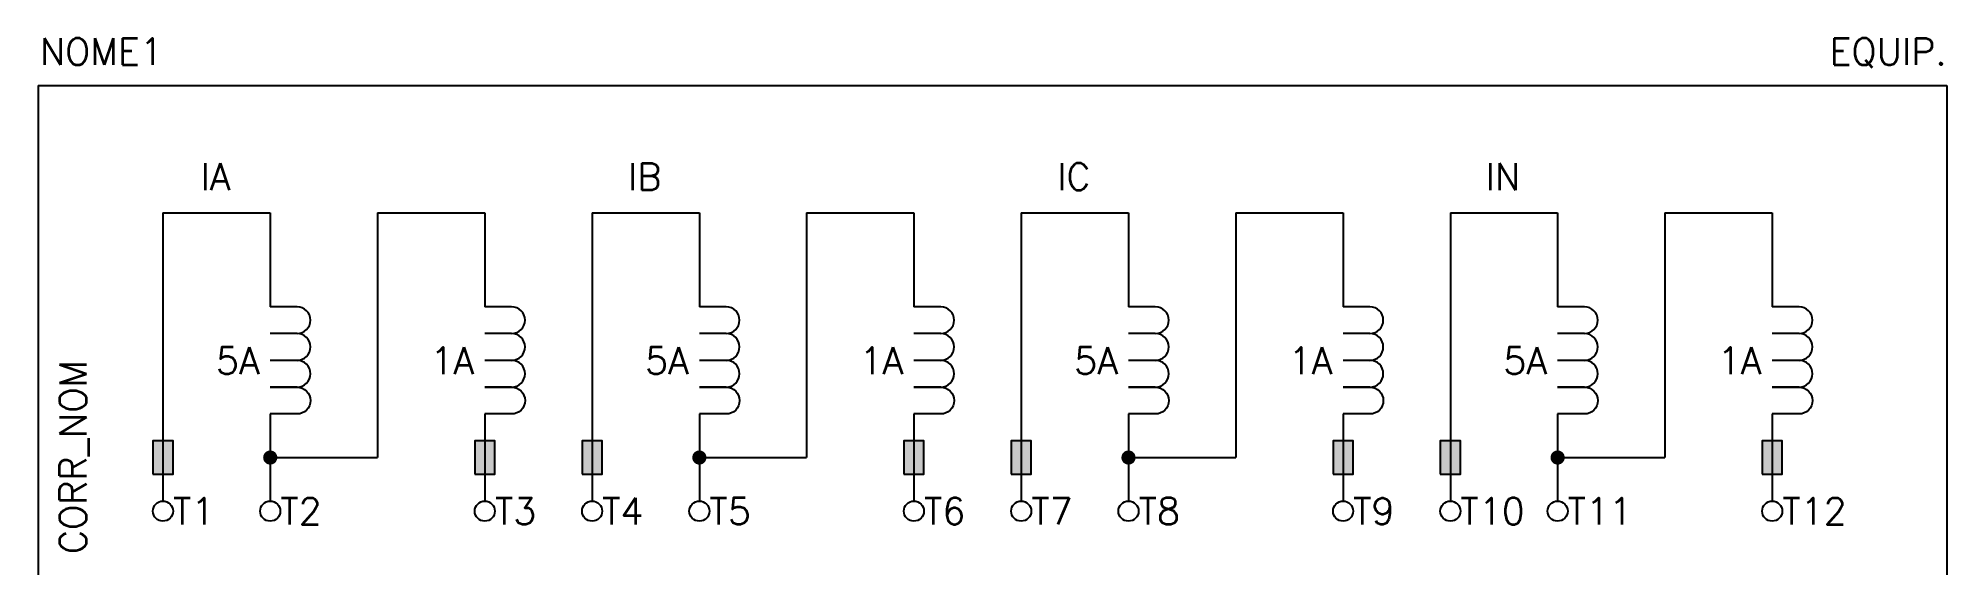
# Model space of a CAD drawing. Extents: x 390 to 532, y 246 to 286.
import ezdxf
from ezdxf.enums import TextEntityAlignment as Align

# ---------------------------------------------------------------- set-up
doc = ezdxf.new("R2010")
doc.units = 0
doc.header["$MEASUREMENT"] = 0
doc.layers.get('0').update_dxf_attribs({"linetype": 'CONTINUOUS'})
doc.styles.add('ROMANS', font='romans')

# ---------------------------------------------------------------- blocks, each defined once
blk = doc.blocks.new('BORN2')
at = {"const_width": 1}
blk.add_lwpolyline([(-0.5, 0, 1), (0.5, 0, 1)], format="xyb", close=True, dxfattribs=at)
blk = doc.blocks.new('RETANG')
at = {"color": 0}
blk.add_lwpolyline([(2.5, 0), (2.5, 1.5), (0, 1.5), (0, 0)], close=True, dxfattribs=at)
blk.add_solid([(0, 0), (0, 1.5), (2.5, 0), (2.5, 1.5)], dxfattribs=at)

msp = doc.modelspace()

# ---------------------------------------------------------------- linework, layer by layer
at = {"color": 0}
for p, q in [((390.15, 282.47), (532.47, 282.47)), ((390.15, 282.47), (390.15, 245.97)), ((532.47, 282.47), (532.47, 245.97)), ((399.45, 272.97), (399.45, 251.47)), ((399.45, 272.97), (407.45, 272.97)), ((407.45, 272.97), (407.45, 265.97)), ((415.45, 272.97), (415.45, 254.72)), ((415.45, 272.97), (423.45, 272.97)), ((423.45, 272.97), (423.45, 265.97)), ((431.45, 272.97), (431.45, 251.47)), ((431.45, 272.97), (439.45, 272.97)), ((439.45, 272.97), (439.45, 265.97)), ((447.45, 272.97), (447.45, 254.72)), ((447.45, 272.97), (455.45, 272.97)), ((455.45, 272.97), (455.45, 265.97)), ((463.45, 272.97), (463.45, 251.47)), ((463.45, 272.97), (471.45, 272.97)), ((471.45, 272.97), (471.45, 265.97)), ((479.45, 272.97), (479.45, 254.72)), ((479.45, 272.97), (487.45, 272.97)), ((487.45, 272.97), (487.45, 265.97)), ((495.45, 272.97), (495.45, 251.47)), ((495.45, 272.97), (503.45, 272.97)), ((503.45, 272.97), (503.45, 265.97)), ((511.45, 272.97), (511.45, 254.72)), ((511.45, 272.97), (519.45, 272.97)), ((519.45, 272.97), (519.45, 265.97)), ((407.45, 257.97), (407.45, 251.47)), ((423.45, 257.97), (423.45, 251.47)), ((439.45, 257.97), (439.45, 251.47)), ((455.45, 257.97), (455.45, 251.47)), ((471.45, 257.97), (471.45, 251.47)), ((487.45, 257.97), (487.45, 251.47)), ((503.45, 257.97), (503.45, 251.47)), ((519.45, 257.97), (519.45, 251.47))]:
    msp.add_line(p, q, dxfattribs=at)
for p, q in [((409.45, 265.97), (407.45, 265.97)), ((425.45, 265.97), (423.45, 265.97)), ((441.45, 265.97), (439.45, 265.97)), ((457.45, 265.97), (455.45, 265.97)), ((473.45, 265.97), (471.45, 265.97)), ((489.45, 265.97), (487.45, 265.97)), ((505.45, 265.97), (503.45, 265.97)), ((521.45, 265.97), (519.45, 265.97)), ((409.45, 263.97), (407.45, 263.97)), ((425.45, 263.97), (423.45, 263.97)), ((441.45, 263.97), (439.45, 263.97)), ((457.45, 263.97), (455.45, 263.97)), ((473.45, 263.97), (471.45, 263.97)), ((489.45, 263.97), (487.45, 263.97)), ((505.45, 263.97), (503.45, 263.97)), ((521.45, 263.97), (519.45, 263.97)), ((409.45, 261.97), (407.45, 261.97)), ((409.45, 261.97), (407.45, 261.97)), ((425.45, 261.97), (423.45, 261.97)), ((425.45, 261.97), (423.45, 261.97)), ((441.45, 261.97), (439.45, 261.97)), ((441.45, 261.97), (439.45, 261.97)), ((457.45, 261.97), (455.45, 261.97)), ((457.45, 261.97), (455.45, 261.97)), ((473.45, 261.97), (471.45, 261.97)), ((473.45, 261.97), (471.45, 261.97)), ((489.45, 261.97), (487.45, 261.97)), ((489.45, 261.97), (487.45, 261.97)), ((505.45, 261.97), (503.45, 261.97)), ((505.45, 261.97), (503.45, 261.97)), ((521.45, 261.97), (519.45, 261.97)), ((521.45, 261.97), (519.45, 261.97)), ((409.45, 259.97), (407.45, 259.97)), ((407.45, 259.97), (409.45, 259.97)), ((423.45, 259.97), (425.45, 259.97)), ((425.45, 259.97), (423.45, 259.97)), ((441.45, 259.97), (439.45, 259.97)), ((439.45, 259.97), (441.45, 259.97)), ((457.45, 259.97), (455.45, 259.97)), ((455.45, 259.97), (457.45, 259.97)), ((473.45, 259.97), (471.45, 259.97)), ((471.45, 259.97), (473.45, 259.97)), ((489.45, 259.97), (487.45, 259.97)), ((487.45, 259.97), (489.45, 259.97)), ((505.45, 259.97), (503.45, 259.97)), ((503.45, 259.97), (505.45, 259.97)), ((519.45, 259.97), (521.45, 259.97)), ((521.45, 259.97), (519.45, 259.97)), ((409.45, 257.97), (407.45, 257.97)), ((425.45, 257.97), (423.45, 257.97)), ((441.45, 257.97), (439.45, 257.97)), ((457.45, 257.97), (455.45, 257.97)), ((473.45, 257.97), (471.45, 257.97)), ((489.45, 257.97), (487.45, 257.97)), ((505.45, 257.97), (503.45, 257.97)), ((521.45, 257.97), (519.45, 257.97))]:
    msp.add_line(p, q)
at = {"color": 7}
for p, q in [((407.45, 254.72), (415.45, 254.72)), ((439.45, 254.72), (447.45, 254.72)), ((471.45, 254.72), (479.45, 254.72)), ((503.45, 254.72), (511.45, 254.72))]:
    msp.add_line(p, q, dxfattribs=at)
for points in [[(409.45, 263.97, 1), (409.45, 265.97), (407.45, 265.97)], [(425.45, 263.97, 1), (425.45, 265.97), (423.45, 265.97)], [(441.45, 263.97, 1), (441.45, 265.97), (439.45, 265.97)], [(457.45, 263.97, 1), (457.45, 265.97), (455.45, 265.97)], [(473.45, 263.97, 1), (473.45, 265.97), (471.45, 265.97)], [(489.45, 263.97, 1), (489.45, 265.97), (487.45, 265.97)], [(505.45, 263.97, 1), (505.45, 265.97), (503.45, 265.97)], [(521.45, 263.97, 1), (521.45, 265.97), (519.45, 265.97)], [(409.45, 261.97, 1), (409.45, 263.97), (407.45, 263.97)], [(425.45, 261.97, 1), (425.45, 263.97), (423.45, 263.97)], [(441.45, 261.97, 1), (441.45, 263.97), (439.45, 263.97)], [(457.45, 261.97, 1), (457.45, 263.97), (455.45, 263.97)], [(473.45, 261.97, 1), (473.45, 263.97), (471.45, 263.97)], [(489.45, 261.97, 1), (489.45, 263.97), (487.45, 263.97)], [(505.45, 261.97, 1), (505.45, 263.97), (503.45, 263.97)], [(521.45, 261.97, 1), (521.45, 263.97), (519.45, 263.97)], [(409.45, 259.97, -1), (409.45, 257.97), (407.45, 257.97)], [(425.45, 259.97, -1), (425.45, 257.97), (423.45, 257.97)], [(441.45, 259.97, -1), (441.45, 257.97), (439.45, 257.97)], [(457.45, 259.97, -1), (457.45, 257.97), (455.45, 257.97)], [(473.45, 259.97, -1), (473.45, 257.97), (471.45, 257.97)], [(489.45, 259.97, -1), (489.45, 257.97), (487.45, 257.97)], [(505.45, 259.97, -1), (505.45, 257.97), (503.45, 257.97)], [(521.45, 259.97, -1), (521.45, 257.97), (519.45, 257.97)]]:
    msp.add_lwpolyline(points, format="xyb")
at = {"color": 0}
for centre in [(399.45, 250.72), (407.45, 250.72), (423.45, 250.72), (431.45, 250.72), (439.45, 250.72), (455.45, 250.72), (463.45, 250.72), (471.45, 250.72), (487.45, 250.72), (495.45, 250.72), (503.45, 250.72), (519.45, 250.72)]:
    msp.add_circle(centre, 0.75, dxfattribs=at)
for centre in [(409.45, 260.97), (425.45, 260.97), (441.45, 260.97), (457.45, 260.97), (473.45, 260.97), (489.45, 260.97), (505.45, 260.97), (521.45, 260.97)]:
    msp.add_arc(centre, 1, 270, 90)

# ---------------------------------------------------------------- block references
at = {"rotation": 270}
for p in [(398.7, 255.97), (422.7, 255.97), (430.7, 255.97), (454.7, 255.97), (462.7, 255.97), (486.7, 255.97), (494.7, 255.97), (518.7, 255.97)]:
    msp.add_blockref('RETANG', p, dxfattribs=at)
at = {"color": 7, "xscale": 0.52800000000002, "yscale": 0.52800000000002, "zscale": 0.52800000000002}
for p in [(407.45, 254.72), (439.45, 254.72), (471.45, 254.72), (503.45, 254.72)]:
    msp.add_blockref('BORN2', p, dxfattribs=at)

# ---------------------------------------------------------------- texts
at = {"style": 'ROMANS'}
for s, p in [('IA', (403.37, 275.68)), ('IB', (435.37, 275.68)), ('IC', (467.37, 275.68)), ('IN', (499.37, 275.68)), ('5A', (405.03, 261.95)), ('1A', (421.02, 261.95)), ('5A', (437.03, 261.95)), ('1A', (453.02, 261.95)), ('5A', (469.03, 261.95)), ('1A', (485.02, 261.95)), ('5A', (501.03, 261.95)), ('1A', (517.02, 261.95))]:
    msp.add_text(s, height=2, dxfattribs=at).set_placement(p, align=Align.MIDDLE_CENTER)
at = {"lineweight": -3, "style": 'ROMANS'}
msp.add_attdef('NOME1', text='', height=2, dxfattribs=at).set_placement((394.85, 285.01), align=Align.MIDDLE_CENTER)
msp.add_attdef('EQUIP.', text='', height=2, dxfattribs=at).set_placement((532.47, 285.01), align=Align.MIDDLE_RIGHT)
msp.add_attdef('CORR_NOM', text='', height=2, rotation=90, dxfattribs=at).set_placement((392.74, 247.52), align=Align.MIDDLE_LEFT)
for tag, text, p in [('T1', 'C1', (400.2, 250.72)), ('T2', 'C2', (408.2, 250.72)), ('T3', 'C3', (424.2, 250.72)), ('T4', 'C4', (432.2, 250.72)), ('T5', 'C5', (440.2, 250.72)), ('T6', 'C6', (456.2, 250.72)), ('T7', 'C7', (464.2, 250.72)), ('T8', 'C8', (472.2, 250.72)), ('T9', 'C9', (488.2, 250.72)), ('T10', 'C10', (496.2, 250.72)), ('T11', 'C11', (504.2, 250.72)), ('T12', 'C12', (520.2, 250.72))]:
    msp.add_attdef(tag, text=text, height=2, dxfattribs=at).set_placement(p, align=Align.MIDDLE_LEFT)

doc.saveas('drawing.dxf')
